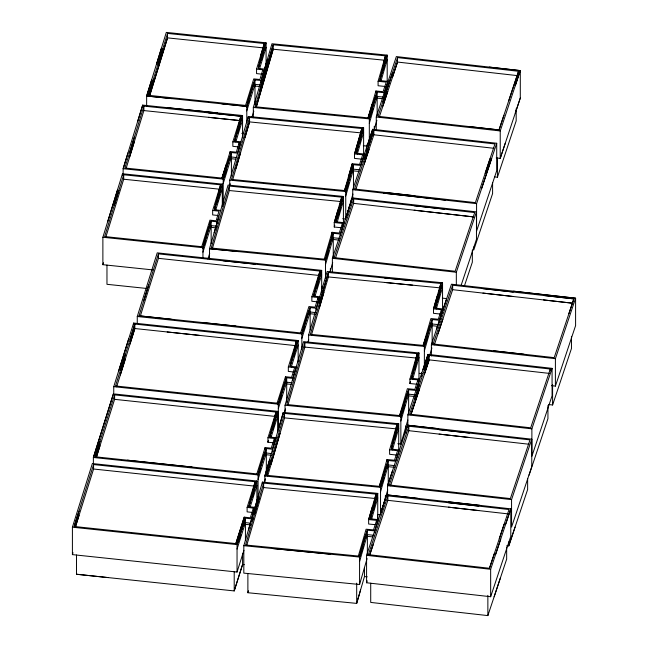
<?xml version="1.0" encoding="UTF-8"?>
<svg xmlns="http://www.w3.org/2000/svg" width="648" height="648" viewBox="0 0 648 648"><rect width="100%" height="100%" fill="white"/><g stroke="black" fill="none" stroke-linecap="round" stroke-linejoin="round"><path stroke-width="0.97" d="M397.832 443.702L400.853 443.993L400.853 416.567L399.614 415.562L408.637 389.715L416.057 390.436L419.685 379.153L411.666 378.359L417.231 353.67L418.973 352.958L418.973 379.372M414.785 368.996L417.231 358.125L417.231 353.67L304.86 342.646L286.781 404.53L399.614 415.562L407.389 388.711L414.841 389.432L417.92 379.858L409.925 379.08L409.925 383.535L416.923 384.224M439.522 322.024L439.522 320.242L443.2 308.991L435.245 308.165L440.81 283.476L442.552 282.763L442.552 309.177M438.137 299.789L440.81 287.931L440.81 283.476L328.39 272.484L319.375 303.41M342.735 218.684L345.74 218.975L345.74 191.549L344.493 190.536L353.46 164.73L360.823 165.418L364.443 154.062L356.254 153.244L361.876 128.515L363.617 127.794L363.617 154.216M359.713 142.487L361.876 132.97L361.876 128.515L249.569 117.458L231.49 179.415L344.493 190.536L352.212 163.725L359.608 164.414L362.686 154.775L354.513 153.949L354.513 158.412L361.77 159.141M384.345 94.503L384.345 92.721L388.022 81.405L379.833 80.579L385.455 55.85L387.196 55.137L387.196 81.559M383.073 70.77L385.455 60.313L385.455 55.85L273.205 44.761L255.061 106.75L368.08 117.871L369.32 118.884L369.32 140.243M374.722 532.672L374.722 530.89L378.4 519.639L370.389 518.854L376.01 494.124L377.752 493.411L377.752 519.826M373.418 509.992L376.01 498.579L376.01 494.124L263.639 483.1L245.56 544.984L358.336 556.049L359.575 557.053L359.575 584.488L243.818 573.132L243.818 545.705L262.408 482.096L377.752 493.411L370.389 518.854M377.549 514.48L380.546 514.771L380.546 487.337L379.299 486.332L388.265 460.525L395.685 461.246L399.371 449.995L391.351 449.137L396.973 424.481L398.714 423.76L398.714 450.182M394.729 438.801L396.973 428.935L396.973 424.481L284.553 413.416L266.579 475.308L379.299 486.332L387.018 459.521L394.478 460.242L397.597 450.692L389.61 449.842L389.61 454.297L396.6 455.05M340.451 235.815L340.451 234.033L344.193 222.685L335.996 221.859L341.674 197.162L343.416 196.449L343.416 222.871M338.402 215.865L341.674 201.617L341.674 197.162L229.311 186.073L211.232 248.03L324.243 259.159L325.482 260.164L325.482 278.486M261.16 82.296L261.16 80.514L264.546 69.093L258.309 68.437L264.335 43.529L266.085 42.825L266.085 64.184M261.322 60.442L262.019 57.567M262.481 55.655L264.335 47.984L264.335 43.529L167.532 33.413L148.4 95.305L245.56 105.422L246.791 106.434L246.791 122.731M220.709 210.438L214.415 209.758L220.563 184.842L222.313 184.137L222.313 206.51M217.25 202.711L217.963 199.835M218.433 197.924L220.563 189.297L220.563 184.842L123.695 174.766L104.628 236.552L201.731 246.702L202.954 247.714L202.954 257.936M223.204 204.509L223.204 179.099L221.981 178.087L231.401 152.555L237.581 153.171L240.967 141.823L234.617 141.175L240.813 116.227L242.571 115.522L242.571 137.894M237.954 132.2L240.813 120.682L240.813 116.227L143.888 106.11L124.878 168.002L221.981 178.087L226.087 164.819M251.537 521.494L251.537 518.821L255.158 507.4L248.864 506.712L255.126 481.731L256.883 481.027L256.883 503.399M252.234 497.721L255.126 486.186L255.126 481.731L93.579 464.559L74.164 526.484L235.832 543.591L237.047 544.604L237.047 572.038L72.406 554.615L72.406 527.189L92.364 463.539L256.883 481.027L248.864 506.712M272.444 451.883L272.444 449.21L276.186 437.724L269.714 437.068L276.032 412.047L277.79 411.35L277.79 431.698M272.873 429.017L276.032 416.51L276.032 412.047L114.607 394.883L95.126 456.775L256.851 473.907L258.074 474.927L258.074 498.312M292.815 380.182L292.815 378.4L296.379 366.946L290.085 366.258L296.403 341.237L298.161 340.54L298.161 361.9M293.73 356.279L296.403 345.7L296.403 341.237L134.857 324.073L115.498 385.957L277.109 403.161L278.324 404.182L278.324 429.592M316.281 309.987L316.281 308.205L319.901 296.784L313.608 296.096L319.926 271.083L321.683 270.378L321.683 292.75M317.01 287.08L319.926 275.538L319.926 271.083L158.436 253.878L139.02 315.803L300.623 332.934L301.846 333.955L301.846 349.24M437.157 296.176L433.512 308.877L433.512 313.332L440.446 314.053M435.335 306.982L437.157 300.632M348.357 177.131L352.212 163.725M245.041 137.4L249.569 121.913L361.876 132.97L356.351 152.053M345.319 192.124L352.212 168.188L348.357 181.594M345.74 196.004L353.46 169.185L359.899 169.784M349.596 205.57L346.291 217.064L352.909 194.076M409.925 379.08L417.231 353.67M409.925 383.535L410.468 381.656M412.015 376.277L417.231 358.125M383.162 477.382L386.743 464.932L380.408 486.964M411.666 378.359L418.973 352.958L303.62 341.634L285.039 405.251L285.039 413.448M412.744 379.056L418.973 357.413M380.546 491.8L388.265 464.981L394.762 465.612M440.81 283.476L433.512 308.877L441.434 309.695L441.434 311.486M436.217 303.928L440.81 287.931L328.39 276.939L311.486 334.927M435.245 308.165L442.552 282.763L327.143 271.48L308.618 335.057L308.618 341.229M436.331 308.861L442.552 287.218M381.097 512.86L387.715 489.872M341.52 227.756L334.255 227.027L334.255 222.564L342.428 223.39L339.244 233.029L332.019 232.3L324.243 259.159L333.266 233.312L340.451 234.033M356.416 151.81L361.876 132.97M325.353 259.775L332.019 236.755L332.019 232.3M356.254 153.244L363.617 127.794L248.33 116.446L229.74 180.128L229.74 184.583M385.349 86.476L378.092 85.747L378.092 81.292L385.455 55.85M357.34 153.932L363.617 132.257M325.482 264.619L333.266 237.767L339.552 238.399M269.463 460.12L264.838 476.021L264.838 482.193M278.689 428.32L283.314 412.411L398.714 423.76L391.351 449.137M380.271 78.214L385.455 60.313M380.19 78.481L381.769 73.03M379.833 80.579L387.196 55.137L271.966 43.756L253.319 107.463L253.319 117.685M266.579 475.308L271.083 459.837M380.919 81.267L387.196 59.592M271.083 464.292L280.058 433.35M267.705 475.899L284.553 417.879L284.553 413.416M319.375 307.873L323.87 292.402M329.929 272.249L332.708 262.667M372.325 506.849L368.647 519.566L368.647 524.03L375.638 524.71M376.01 494.124L368.647 519.566L376.634 520.352L376.634 522.134M389.61 449.842L396.973 424.481M370.486 517.663L376.01 498.579L263.639 487.555L246.686 545.576M359.446 556.673L365.837 534.624M391.975 446.148L396.973 428.935L398.714 428.223L392.445 449.834M400.448 417.142L407.389 393.166M371.482 519.542L377.752 497.867M359.575 561.508L367.359 534.665L373.799 535.264M400.853 421.022L408.637 394.17L415.133 394.802M424.246 346.024L430.637 323.976M424.375 350.86L432.151 324.008L438.599 324.616M359.575 584.488L367.076 558.592M400.853 443.993L407.803 420.025M360.572 589.988L356.684 603.393L247.884 592.734L247.884 573.496M364.459 567.454L364.459 576.566L356.684 603.393L356.684 583.151M429.932 354.659L431.876 347.944M214.132 232.826L218.781 216.902M262.643 75.605L267.308 59.681M212.366 248.613L229.311 190.528L229.311 186.073M236.002 168.383L240.53 152.888M232.616 179.998L249.569 121.913L249.569 117.458M337.973 209.863L334.255 222.564L341.674 197.162M334.255 227.027L334.789 225.212M336.182 220.441L341.674 201.617M335.996 221.859L343.416 196.449L228.08 185.061L209.482 248.743L209.482 258.965M337.098 222.548L343.416 200.904M384.345 92.721L377.152 92L368.08 117.871L372.001 104.433M368.08 117.871L375.913 90.987L383.13 91.708L386.257 82.11L378.092 81.292M248.468 529.805L257.758 497.996M372.001 108.888L369.198 118.495L375.638 96.406M254.599 514.042L259.119 498.571M369.32 123.339L377.152 96.455L383.446 97.087M287.906 405.122L304.86 347.101L304.86 342.646M374.074 129.997L376.877 120.39M247.884 592.734L248.443 590.806M259.597 91.255L273.205 44.761L273.205 49.216L256.195 107.333L273.205 49.216L384.45 60.215M238.31 146.894L232.851 146.335L232.851 141.88L239.217 142.528L236.342 152.167L230.178 151.551L221.981 178.087M261.905 74.164L256.551 73.605L256.551 69.142L264.335 43.529L260.447 56.336M258.503 67.198L264.335 47.984M258.309 68.437L266.085 42.825L166.309 32.4L146.642 96.009L146.642 106.232M259.459 69.101L266.085 47.28M128.004 152.807L123.128 168.707L123.128 173.17M137.789 120.998L142.673 105.098L242.571 115.522L234.617 141.175M126.068 168.593L143.888 110.573L143.888 106.11M117.58 189.629L107.771 221.381M152.912 269.916L102.878 264.692L102.878 237.257L122.472 173.745L222.313 184.137L214.415 209.758M171.679 98.618L146.642 96.009L151.559 80.109M156.476 64.201L161.393 48.308M129.632 152.531L134.387 137.06M114.161 205.659L118.924 190.212M148.4 95.305L153.179 79.834M157.966 64.363L162.745 48.884M129.632 156.994L134.387 141.515M105.818 237.152L123.695 179.221L123.695 174.766M102.878 264.692L103.469 262.764M218.076 215.501L212.666 214.909L212.666 210.454L220.563 184.842M230.178 156.006L223.155 178.751L226.087 169.274M214.358 209.426L220.563 189.297L123.695 179.221M205.829 237.889L202.605 248.314L209.636 225.561M246.443 107.033L253.757 83.341M146.642 96.009L246.791 106.434L254.98 79.89L261.16 80.514M223.204 183.554L231.401 157.01L236.698 157.545M215.59 210.414L222.313 188.6M202.954 252.169L211.151 225.634L216.497 226.184M246.791 110.897L254.98 84.353L260.277 84.88M229.651 185.676L230.234 183.781M207.927 259.03L209.685 253.344M252.056 116.802L253.814 111.116M232.851 141.88L240.813 116.227L208.502 112.857M235.216 138.737L240.813 120.682L242.571 119.977L235.791 141.831M118.722 370.753L128.66 338.953M120.342 370.486L125.177 355.015M130.021 339.544L134.857 324.073L134.857 328.528L130.021 343.999M120.342 374.941L125.177 359.47M252.501 512.463L247.115 511.863L247.115 507.408L255.126 481.731M248.897 506.161L255.126 486.186L256.883 485.49L250.055 507.368M113.74 392.834L113.74 386.662L133.642 323.052L298.161 340.54L290.085 366.258M137.263 322.672L137.263 316.499L157.221 252.858L321.683 270.378L313.608 296.096M269.714 437.068L277.79 411.35L113.384 393.863L93.369 457.472L93.369 463.644M116.64 386.775L134.857 328.528L296.403 345.7L290.426 364.743M143.872 300.324L148.724 284.837M95.126 456.775L99.995 441.296M74.164 526.484L79.016 511.005M140.162 316.613L158.436 258.333L158.436 253.878M96.277 457.593L99.995 445.751M75.306 527.302L79.016 515.46M75.362 527.132L93.579 469.022L93.579 464.559M72.406 554.615L73.013 552.687M293.73 372.001L288.328 371.409L288.328 366.954L296.403 341.237M317.245 301.846L311.858 301.255L311.858 296.792L319.926 271.083M273.497 442.795L267.956 442.236L267.956 437.773L274.42 438.429L271.237 448.189L265.113 447.541L256.851 473.907L266.328 448.554L272.444 449.21M267.956 437.773L276.032 412.047M291.284 366.906L298.161 344.995M314.248 293.633L319.926 275.538L321.683 274.841L314.807 296.744M268.547 440.324L267.956 442.236L268.531 440.397M269.447 437.473L276.032 416.51M258.034 474.595L264.813 452.936M269.681 436.72L271.99 429.373M270.913 437.716L277.79 415.805M258.074 479.382L266.328 453.017L271.569 453.568M264.263 482.582L265.445 478.815M113.384 393.863L93.369 457.472L258.074 474.927L266.328 448.554L266.328 471.938M96.325 457.423L114.607 399.338L114.607 394.883M301.814 333.623L308.942 310.991M251.537 518.821L245.422 518.165L235.832 543.591L244.207 517.153L250.322 517.801L253.4 508.097L247.115 507.408M301.846 338.41L310.157 312.012L316.281 312.66M240.019 534.827L237.03 544.271L244.207 521.608L244.207 519.826M307.784 342.533L308.675 339.698M288.328 366.954L294.629 367.643L291.6 377.379L285.485 376.723L277.109 403.161L286.7 377.744L292.815 378.4M278.008 404.789L285.485 381.186L285.485 376.723M278.324 408.645L286.7 382.207L291.94 382.757M235.832 543.591L244.207 517.153M244.207 521.608L237.047 544.604L72.406 527.189M241.234 531.384L245.422 518.165L245.422 540.537M237.047 549.067L245.422 522.628L250.663 523.187M311.858 296.792L318.144 297.481L315.066 307.184L308.942 306.528L300.623 332.934L310.157 307.549L316.281 308.205M284.302 412.736L285.501 408.953M252.445 520.425L253.044 518.522M237.047 572.038L243.923 550.322M367.675 144.407L372.641 129.308L496.716 143.265L496.716 170.699L476.58 231.085L476.58 203.65L496.716 143.265M364.184 159.667L373.847 130.329L494.95 143.953L475.389 202.63L354.513 189.005L373.847 130.329L373.847 134.792L355.72 189.799M364.184 164.122L369.004 149.453M441.434 309.695L438.307 319.245L430.912 318.557L423.136 345.4L424.375 346.405L424.375 366.752M376.634 520.352L373.507 529.894L366.112 529.205L358.336 556.049L367.359 530.202L374.722 530.89M352.747 198.904L352.747 189.694L372.641 129.308M376.269 130.256L376.269 116.996L396.341 56.578L520.295 70.6L520.295 98.034L515.282 113.125M392.664 72.276L382.911 101.631M397.532 57.599L378.035 116.308L499.025 129.932L518.538 71.288L397.532 57.599L397.532 62.062L392.664 76.739M347.433 212.998L352.447 197.891L476.466 211.88L476.466 239.315L461.125 285.322M379.258 117.094L397.532 62.062L517.558 75.638M332.375 272.581L332.375 258.309L352.447 197.891L352.447 199.673M382.911 106.086L387.779 91.409M353.654 198.912L334.141 257.621L455.131 271.245L474.692 212.568L353.654 198.912L353.654 203.367L335.364 258.406M503.901 115.271L499.025 129.932L468.779 126.522M496.222 157.934L500.224 158.387L500.224 130.953L520.295 70.6L489.313 67.092M515.282 85.69L520.295 70.6M422.966 369.506L427.996 354.391L552.072 368.348L552.072 395.782L531.878 456.273L531.878 428.838L552.072 368.348M431.382 355.922L431.382 344.687L451.462 284.197L575.594 298.185L575.594 325.62L555.401 386.111L551.399 385.657M436.412 329.565L446.432 299.319M414.526 399.468L419.41 384.782M424.31 370.097L429.195 355.412L550.298 369.044L550.298 370.826M452.66 285.217L433.148 343.999L554.202 357.656L573.828 298.882L452.66 285.217L452.66 289.68L434.363 344.785M419.41 389.246L411.164 414.023M424.31 374.56L429.195 359.875L429.195 355.412L409.633 414.153L530.688 427.81L550.298 369.044M438.024 333.761L442.908 319.067M392.575 470.57L387.553 485.692L387.553 494.902M408.831 426.222L389.318 485.004L510.365 498.596L529.991 439.887L408.831 426.222L408.831 430.685L390.541 485.789M366.582 555.336L386.662 494.845L510.794 508.842L510.794 536.277L490.658 596.727L366.582 582.771L366.582 555.336L490.658 569.292L510.794 508.842L505.764 523.949M381.64 509.968L386.662 494.845L417.693 498.353M387.86 495.874L368.356 554.648L489.459 568.272L509.02 509.531L387.86 495.874L387.86 500.329L369.611 555.312M520.295 98.034L500.224 158.387L505.238 143.297M369.571 555.433L373.232 544.409M494.424 176.92L497.421 177.252L516.173 120.901L516.173 108.759M366.582 582.771L367.222 580.851M499.244 538.901L504.128 524.216M489.459 568.272L494.351 553.586M494.132 596.784L500.394 577.959M508.777 100.61L518.538 71.288L518.538 73.07M485.166 173.291L490.058 158.622M481.618 188.552L491.678 158.363M407.859 427.097L407.859 414.85L427.996 354.391L427.996 357.064M456.33 284.513L456.33 272.265L476.466 211.88M410.897 414.825L429.195 359.875L549.326 373.394M464.365 286.076L472.335 262.181L472.335 250.031M568.92 313.575L573.828 298.882L543.534 295.472M555.401 386.111L555.401 358.676L575.594 298.185L513.532 291.195M511.564 499.616L531.765 439.19L407.624 425.201L387.553 485.692L511.564 499.616L511.564 527.051L531.765 466.625L531.765 439.19M495.696 554.178L500.726 539.071M529.084 475.146L547.941 418.657L547.941 405.494M548.597 404.53L552.598 404.984L571.463 348.494L571.463 336.344M515.063 527.108L508.769 545.916L506.768 545.697M370.713 583.192L370.713 602.421L487.863 615.6L506.663 559.143L506.663 546.993M345.489 192.124L348.81 182.566M352.796 171.096L353.46 169.185M380.627 486.972L383.948 477.406M387.601 466.892L388.265 464.981M325.531 259.921L328.107 252.542M332.618 239.614L333.266 237.767M424.424 346.162L427.964 336.012M431.511 325.855L432.151 324.008M400.577 417.247L404.765 405.251M407.989 396.017L408.637 394.17M359.624 556.81L363.172 546.661M366.711 536.512L367.359 534.665M369.376 118.633L372.94 108.467M376.504 98.302L377.152 96.455M246.613 107.042L249.051 100.424M254.283 86.241L254.98 84.353M223.382 178.759L226.517 170.254M230.704 158.906L231.401 157.01M202.775 248.322L205.57 240.756M210.454 227.521L211.151 225.634M258.26 474.611L260.715 468.034M265.623 454.896L266.328 453.017M302.041 333.631L304.86 326.114M309.452 313.891L310.157 312.012M278.17 404.798L281.726 395.385M285.987 384.086L286.7 382.207M237.257 544.28L240.805 534.867M244.709 524.507L245.422 522.628M353.46 170.902L358.984 171.412M439.522 320.242L432.151 319.553L423.136 345.4L310.36 334.336L328.39 272.484L328.39 276.939M432.151 325.725L437.675 326.244M367.359 536.374L372.875 536.892M364.459 576.566L367.246 576.825M384.596 277.984L412.703 280.722M384.596 282.439L412.703 285.185M408.637 395.888L414.202 396.422M388.265 466.698L394.762 467.33M253.319 107.463L369.32 118.884L377.152 92L377.152 115.385M363.317 145.727L367.319 146.116M229.74 180.128L345.74 191.549L353.46 164.73L353.46 189.127M229.311 190.528L340.67 201.52M238.488 251.602L209.482 248.743L325.482 260.164L333.266 233.312L333.266 257.71M321.481 287.202L323.482 287.396M308.618 335.057L424.375 346.405L432.151 319.553L432.151 343.95M304.86 347.101L416.227 358.028M419.345 373.345L422.366 373.637M285.039 405.251L400.853 416.567L408.637 389.715L408.637 413.1M284.553 417.879L396.973 428.935M243.818 545.705L359.575 557.053L367.359 530.202L367.359 554.599M272.759 548.54L330.642 554.21M377.152 98.172L382.547 98.707M254.98 86.062L259.394 86.508M231.401 158.728L235.815 159.173M333.266 239.485L339.552 240.116M221.754 103.826L246.791 106.434M167.638 107.706L217.598 112.914M208.502 117.312L239.833 120.585L143.888 110.573M241.777 133.35L243.786 133.553M211.151 227.343L216.497 227.902M263.355 47.887L167.532 37.876L149.591 95.896L167.532 37.876L167.532 33.413M256.551 69.142L262.796 69.798L259.921 79.502L253.757 78.886L245.56 105.422L254.98 79.89L254.98 104.288M102.878 237.257L202.954 247.714L211.151 221.171L217.388 221.827L217.388 223.609M147.023 288.498L106.969 284.31L106.969 265.072M139.02 315.803L171.339 319.229M203.658 322.655L235.985 326.082M76.505 555.004L76.505 574.241L234.212 590.927L242.579 564.489L242.579 553.351M76.505 574.241L108.046 577.579M223.034 260.755L255.328 264.198M158.436 258.333L318.946 275.432M310.157 313.721L315.406 314.28M137.263 316.499L301.846 333.955L310.157 307.549L310.157 329.921M167.168 331.962L199.479 335.389M286.7 383.916L291.074 384.386M113.74 386.662L278.324 404.182L286.7 377.744L286.7 402.141M114.607 399.338L275.052 416.405M266.328 454.726L271.569 455.285M127.47 460.193L192.164 467.054M93.579 469.022L254.146 486.081M245.422 524.337L250.663 524.896M244.328 564.675L242.579 564.489L234.212 590.927L234.212 571.698M212.666 210.454L218.975 211.135L216.149 220.806L209.928 220.158L201.731 246.702L211.151 221.171L211.151 243.543M376.269 116.996L500.224 130.953M373.847 134.792L493.97 148.303M352.747 189.694L476.58 203.65M414.169 205.74L444.431 209.15M414.169 210.203L473.72 216.918M332.375 258.309L456.33 272.265M482.946 288.635L513.24 292.054M482.946 293.09L513.24 296.509M543.534 299.927L572.848 303.232L452.66 289.68M442.333 298.121L446.334 298.574M493.679 350.827L523.94 354.237M439.117 429.64L469.411 433.058M439.117 434.103L469.411 437.513M448.44 502.702L478.734 506.12M448.44 507.157L478.734 510.575M384.734 192.407L414.947 195.818M383.705 193.185L445.622 200.159M353.654 203.367L473.696 216.918M431.382 344.687L555.401 358.676M407.859 414.85L531.878 428.838M438.656 428.701L407.624 425.201L407.624 426.992M408.831 430.685L529.011 444.236M448.732 501.844L479.755 505.343M387.86 500.329L508.048 513.88M552.598 384.734L552.598 404.984M527.634 478.362L527.634 489.499L508.769 545.916L508.769 541.874M497.421 158.023L497.421 177.252M492.593 182.428L492.593 193.566L473.785 249.95L473.785 246.92M490.658 569.292L490.658 596.727M487.863 595.35L487.863 615.6M421.484 372.503L421.484 376.553M417.92 379.858L417.92 381.648M405.737 425.939L405.737 433.026M388.265 484.923L388.265 460.525L380.546 487.337L264.838 476.021L283.314 412.411L283.314 414.194M387.018 459.521L387.018 461.303M385.366 495.736L385.366 499.786M377.638 514.447L377.638 520.522M375.913 90.987L375.913 92.769M374.269 126.19L374.269 130.24M366.428 144.982L366.428 151.057M350.56 200.961L350.56 205.011M342.428 223.39L342.428 226.063M330.375 268.515L330.375 271.553M322.583 286.254L322.583 288.279M318.144 297.481L318.144 299.271M274.42 438.429L274.42 441.102M265.113 447.541L265.113 449.323M263.639 483.1L263.639 487.555M262.408 482.096L262.408 483.878M253.4 508.097L253.4 509.887M248.33 116.446L248.33 118.228M239.217 142.528L239.217 144.31M231.401 175.94L231.401 152.555L223.204 179.099L123.128 168.707L142.673 105.098L142.673 106.879M230.178 151.551L230.178 153.333M209.928 222.831L209.928 224.613M133.642 323.052L133.642 324.834M122.472 173.745L122.472 175.527M361.876 128.515L354.513 153.949L361.876 128.515"/></g></svg>
